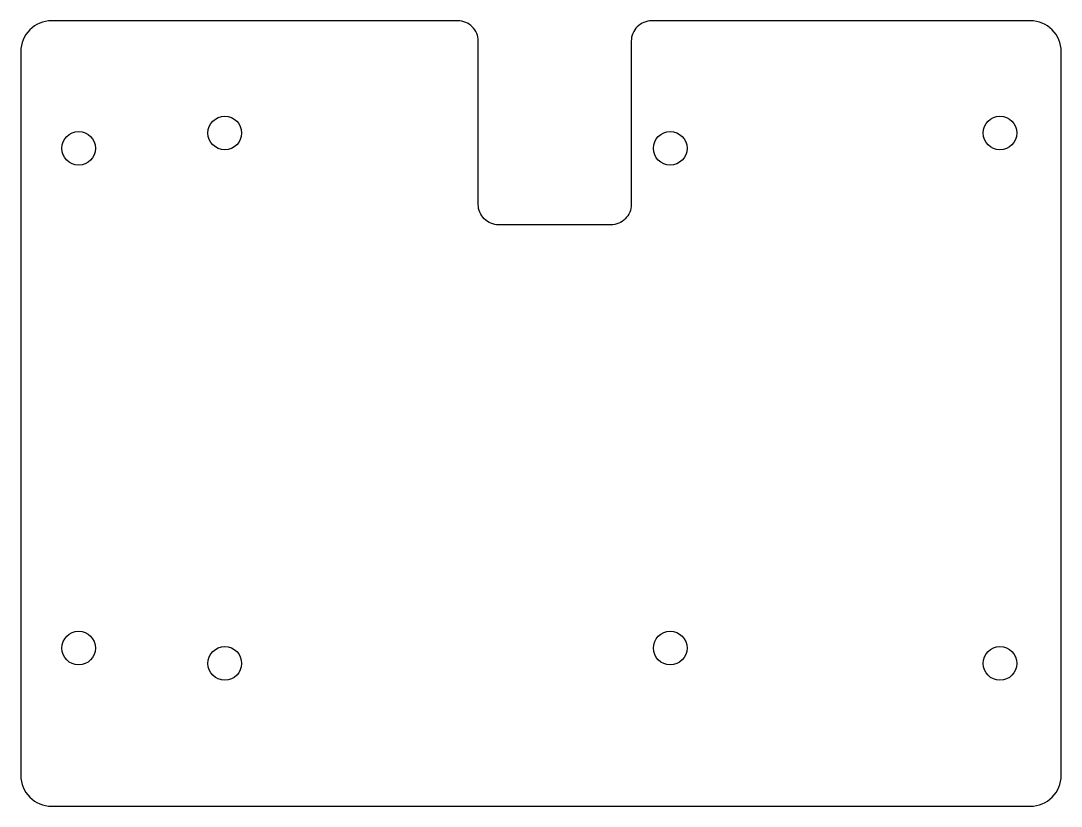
# Model space of a CAD drawing. Header units: millimetres. Extents: x -20 to 82, y -66 to 11.
import ezdxf

# ---------------------------------------------------------------- set-up
doc = ezdxf.new("R2010")
doc.units = ezdxf.units.MM

msp = doc.modelspace()

# ---------------------------------------------------------------- linework, layer by layer
msp.add_lwpolyline([(-20, 8), (-20, -63, 0.414214), (-17, -66), (79, -66, 0.414214), (82, -63), (82, 8, 0.414214), (79, 11), (41.85, 11, 0.414214), (39.85, 9), (39.85, -7, -0.414214), (37.85, -9), (26.85, -9, -0.414214), (24.85, -7), (24.85, 9, 0.414214), (22.85, 11), (-17, 11, 0.414214)], format="xyb", close=True)
for centre in [(0, 0), (76, 0), (-14.33, -1.5), (43.67, -1.5), (-14.33, -50.5), (43.67, -50.5), (0, -52), (76, -52)]:
    msp.add_circle(centre, 1.65)

doc.saveas('drawing.dxf')
